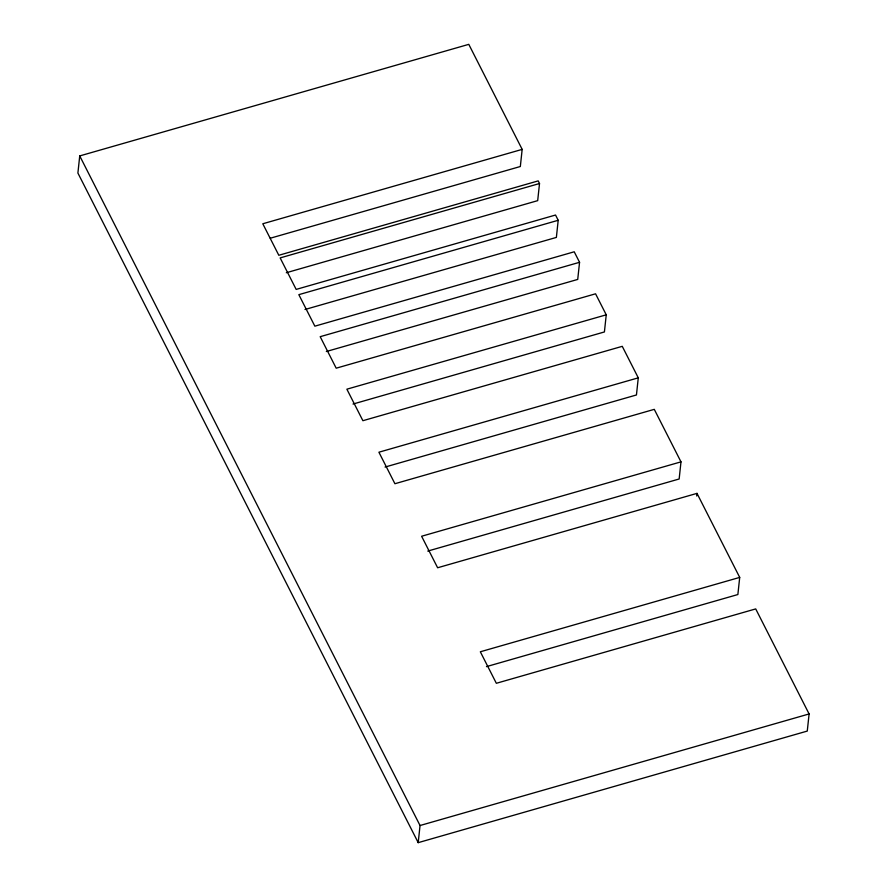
<?xml version="1.0" encoding="UTF-8"?>
<svg xmlns="http://www.w3.org/2000/svg" width="887" height="887" viewBox="0 0 887 887"><rect width="100%" height="100%" fill="white"/><g stroke="black" fill="none" stroke-linecap="round" stroke-linejoin="round"><path stroke-width="1.33" d="M79.73 155.924L77.901 173.054L418.209 842.65L807.27 731.076L809.099 713.946L755.713 608.914L496.343 683.289L480.333 651.779L739.703 577.404L696.994 493.372L437.624 567.758L421.613 536.247L680.983 461.861L654.284 409.35L394.915 483.725L378.904 452.215L638.274 377.84L622.264 346.329L362.894 420.704L346.872 389.193L606.242 314.818L595.565 293.808L336.195 368.194L320.185 336.683L579.555 262.297L574.222 251.797L314.852 326.172L298.83 294.661L558.2 220.286L555.539 215.031L296.169 289.417L280.148 257.906L539.518 183.52L538.187 180.893L278.817 255.279L262.796 223.768L522.166 149.382L468.791 44.35L79.73 155.924L420.039 825.52L418.209 842.65M522.166 149.382L520.336 166.512L270.28 238.226M539.518 183.52L537.688 200.65L286.301 272.741M558.2 220.286L556.371 237.417L304.984 309.508M579.555 262.297L577.725 279.427L326.338 351.518M606.242 314.818L604.413 331.949L353.026 404.04M638.274 377.84L636.445 394.97L385.058 467.061M680.983 461.861L679.154 478.991L427.756 551.082M696.716 496.01L696.994 493.372M739.703 577.404L737.873 594.534L486.475 666.625M420.039 825.52L809.099 713.946"/></g></svg>
